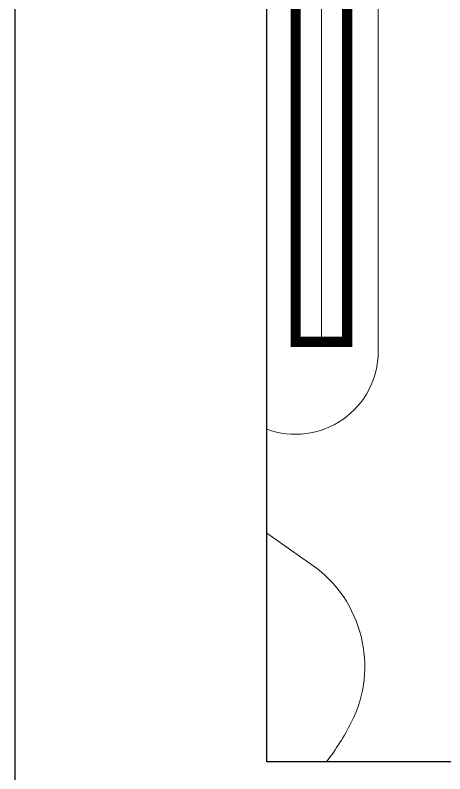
# Model space of a CAD drawing. Header units: millimetres. Extents: x -437359 to 106527, y -82378 to 117612.
# Drawn here: x -119971 to -99146, y 1020 to 37759 of the extents above; entities that cross this region are included whole.
import ezdxf

# ---------------------------------------------------------------- set-up
doc = ezdxf.new("R2010")
doc.units = ezdxf.units.MM
doc.layers.get('0').update_dxf_attribs({"color": 8})
for name, color, linetype, lineweight in [('road_mr', 8, 'Continuous', 0), ('Z-综合管架', 8, 'Continuous', 0), ('电缆通道', 8, 'Continuous', 30)]:
    doc.layers.add(name, color=color, linetype=linetype, lineweight=lineweight)
doc.linetypes.add('ZIGZAG', pattern='A,0.00254,-5.08,[131,ltypeshp.shx,S=5.08,R=0,X=-5.08,Y=0],-10.16,[131,ltypeshp.shx,S=5.08,R=180,X=5.08,Y=0],-5.08', length=20.32254)

msp = doc.modelspace()

# ---------------------------------------------------------------- linework, layer by layer
msp.add_lwpolyline([(-107776, 95370.1), (-33574.9, 95370.1), (-33574.9, 1605.7), (-107776, 1605.7)], close=True)
at = {"layer": 'road_mr'}
for points in [[(-102375.7, 50525.9), (-102375.7, 21463.3)], [(-107776, 12677.6), (-105585.6, 11143.8)]]:
    msp.add_lwpolyline(points, dxfattribs=at)
for points in [[(-107776, 17716.4, 0.5232959), (-102375.7, 21463.3)], [(-103678.4, 3510.1, 0.3736132), (-105585.6, 11143.8)], [(-104883.9, 1605.7, 0.0470604), (-103678.4, 3510.1)]]:
    msp.add_lwpolyline(points, format="xyb", dxfattribs=at)
at = {"layer": 'Z-综合管架', "linetype": 'ZIGZAG', "ltscale": 0.15}
msp.add_line((-105125.7, 95370.1), (-105125.7, 21947.8), dxfattribs=at)
at = {"layer": 'Z-综合管架', "const_width": 500}
msp.add_lwpolyline([(-106375.7, 95370.1), (-106375.7, 21947.8), (-103875.7, 21947.8), (-103875.7, 95370.1)], dxfattribs=at)
at = {"layer": '电缆通道'}
msp.add_lwpolyline([(-119971.3, 104416.5), (-16699, 104416.5), (-16699, -27272.4), (-119971.3, -27272.4)], close=True, dxfattribs=at)

doc.saveas('drawing.dxf')
